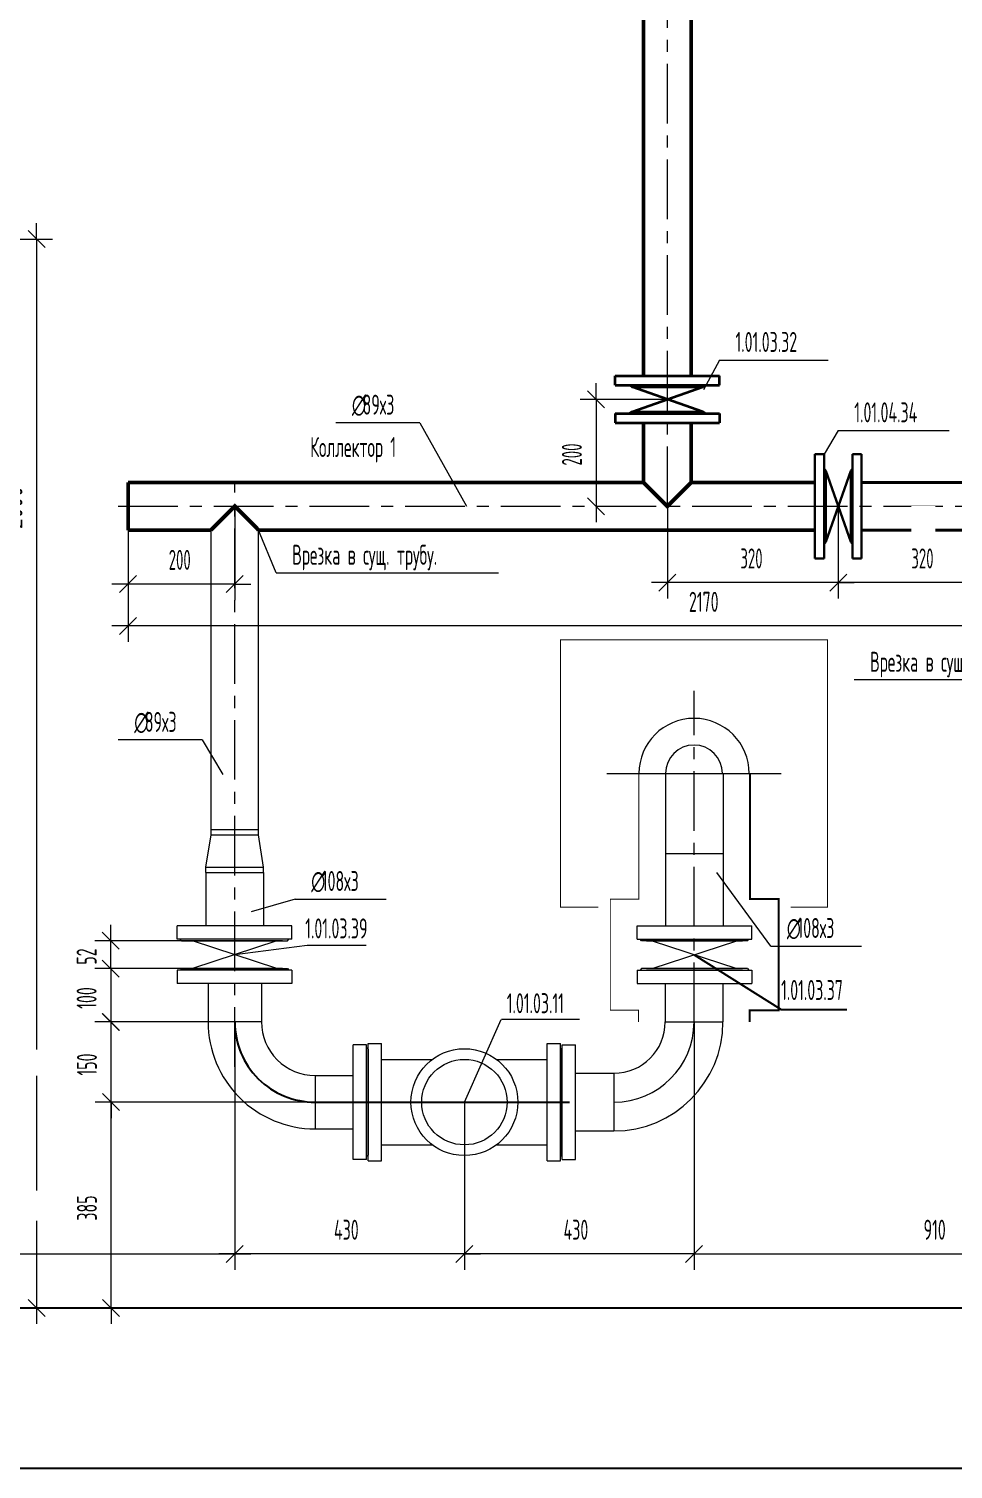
# Model space of a CAD drawing. Header units: millimetres. Extents: x -2281 to 17340, y -2563 to 4166.
# Drawn here: x 3515.2 to 3630.6, y 157.4 to 337.1 of the extents above; entities that cross this region are included whole.
import ezdxf

# ---------------------------------------------------------------- set-up
doc = ezdxf.new("R2010")
doc.units = ezdxf.units.MM
for name, pattern in [('K5LT32777', [0]), ('K5LT32784', [0]), ('K5LT32796', [0]), ('K5LT32802', [0]), ('K5LT32807', [0]), ('K5LT32808', [0]), ('K5LT32813', [50.8, 31.75, -6.35, 6.35, -6.35]), ('K5LT32817', [100.2, 50, -25, 0.2, -25]), ('K5LT32828', [0]), ('K5LT_AXLED', [11.939881, 7.439881, -1.5, 1.5, -1.5]), ('K5LT_THIN', [0])]:
    doc.linetypes.add(name, pattern=pattern)
doc.layers.add('Системный слой', color=7, linetype='Continuous')
doc.styles.add('KDIMTEXTSTYLE', font='GOST_AU.SHX', dxfattribs={"width": 0.96, "oblique": 15, "height": 5})
doc.styles.add('KTEXTSTYLE', font='GOST_AU.SHX', dxfattribs={"width": 0.96, "height": 5})
doc.dimstyles.new('KDIMSTYLE (0.07)', dxfattribs={"dimtxt": 5, "dimasz": 1, "dimexe": 2, "dimexo": 0, "dimgap": 1, "dimtad": 1, "dimlfac": 15, "dimtxsty": 'KDIMTEXTSTYLE', "dimsah": 1, "dimcen": 0, "dimdle": 1, "dimadec": 0, "dimazin": 0, "dimtfac": 0.667, "dimtmove": 0, "dimatfit": 3, "dimfxl": 1, "dimtvp": 1, "dimtolj": 1, "dimtzin": 0, "dimarcsym": 0})

# ---------------------------------------------------------------- blocks, each defined once
blk = doc.blocks.new('U388')
at = {"layer": 'Системный слой', "color": 7, "linetype": 'K5LT_THIN', "lineweight": 13}
for p, q in [((3591.11, 219.7), (3605.45, 219.7)), ((3591.11, 219.7), (3591.11, 218.03)), ((3591.66, 219.9), (3591.49, 219.7)), ((3604.9, 219.9), (3591.66, 219.9)), ((3592.28, 219.9), (3604.28, 219.9)), ((3604.9, 219.9), (3605.07, 219.7)), ((3605.45, 219.7), (3605.45, 218.03)), ((3591.11, 218.03), (3605.45, 218.03))]:
    blk.add_line(p, q, dxfattribs=at)
blk = doc.blocks.new('U387')
at = {"layer": 'Системный слой'}
blk.add_blockref('U388', (0, 0), dxfattribs=at)
blk = doc.blocks.new('U389')
at = {"layer": 'Системный слой', "color": 7, "linetype": 'K5LT_THIN', "lineweight": 13}
for p, q in [((3593.01, 223.37), (3603.55, 223.37)), ((3593.01, 223.37), (3603.55, 219.9)), ((3593.01, 219.9), (3603.55, 223.37)), ((3603.55, 219.9), (3593.01, 219.9))]:
    blk.add_line(p, q, dxfattribs=at)
blk = doc.blocks.new('U390')
at = {"layer": 'Системный слой', "color": 7, "linetype": 'K5LT_THIN', "lineweight": 13}
for p, q in [((3594.63, 213.24), (3601.83, 213.24)), ((3588.23, 206.84), (3588.23, 199.64))]:
    blk.add_line(p, q, dxfattribs=at)
for radius in [10, 13.6, 6.4]:
    blk.add_arc((3588.23, 213.24), radius, 270, 0, dxfattribs=at)
blk = doc.blocks.new('U392')
at = {"layer": 'Системный слой', "color": 7, "linetype": 'K5LT_THIN', "lineweight": 13}
for p, q in [((3591.11, 223.57), (3591.11, 225.23)), ((3591.11, 225.23), (3605.45, 225.23)), ((3605.45, 223.57), (3605.45, 225.23)), ((3591.11, 223.57), (3605.45, 223.57)), ((3591.66, 223.37), (3591.49, 223.57)), ((3604.9, 223.37), (3591.66, 223.37)), ((3592.28, 223.37), (3604.28, 223.37)), ((3604.9, 223.37), (3605.07, 223.57))]:
    blk.add_line(p, q, dxfattribs=at)
blk = doc.blocks.new('U391')
at = {"layer": 'Системный слой'}
blk.add_blockref('U392', (0, 0), dxfattribs=at)
blk = doc.blocks.new('U394')
at = {"layer": 'Системный слой', "color": 7, "linetype": 'K5LT_THIN', "lineweight": 13}
for p, q in [((3581.76, 196.07), (3581.76, 210.4)), ((3581.76, 210.4), (3583.43, 210.4)), ((3583.43, 196.07), (3583.43, 210.4)), ((3581.56, 209.86), (3581.76, 210.02)), ((3581.56, 209.86), (3581.56, 196.61)), ((3581.56, 197.24), (3581.56, 209.24)), ((3581.56, 196.61), (3581.76, 196.45)), ((3581.76, 196.07), (3583.43, 196.07))]:
    blk.add_line(p, q, dxfattribs=at)
blk = doc.blocks.new('U393')
at = {"layer": 'Системный слой'}
blk.add_blockref('U394', (0, 0), dxfattribs=at)
blk = doc.blocks.new('U396')
at = {"layer": 'Системный слой', "color": 7, "linetype": 'K5LT_THIN', "lineweight": 13}
for p, q in [((3555.69, 196.07), (3555.69, 210.4)), ((3557.36, 210.4), (3555.69, 210.4)), ((3557.36, 196.07), (3557.36, 210.4)), ((3557.56, 209.86), (3557.36, 210.02)), ((3557.56, 209.86), (3557.56, 196.61)), ((3557.56, 197.24), (3557.56, 209.24)), ((3557.36, 196.07), (3555.69, 196.07)), ((3557.56, 196.61), (3557.36, 196.45))]:
    blk.add_line(p, q, dxfattribs=at)
blk = doc.blocks.new('U395')
at = {"layer": 'Системный слой'}
blk.add_blockref('U396', (0, 0), dxfattribs=at)
blk = doc.blocks.new('U398')
at = {"layer": 'Системный слой', "color": 7, "linetype": 'K5LT_THIN', "lineweight": 13}
for p, q in [((3548.03, 219.7), (3533.7, 219.7)), ((3533.7, 219.7), (3533.7, 218.03)), ((3534.24, 219.9), (3534.07, 219.7)), ((3534.24, 219.9), (3547.49, 219.9)), ((3546.86, 219.9), (3534.86, 219.9)), ((3547.49, 219.9), (3547.65, 219.7)), ((3548.03, 219.7), (3548.03, 218.03)), ((3548.03, 218.03), (3533.7, 218.03))]:
    blk.add_line(p, q, dxfattribs=at)
blk = doc.blocks.new('U397')
at = {"layer": 'Системный слой'}
blk.add_blockref('U398', (0, 0), dxfattribs=at)
blk = doc.blocks.new('U399')
at = {"layer": 'Системный слой', "color": 7, "linetype": 'K5LT_THIN', "lineweight": 13}
for p, q in [((3546.13, 223.37), (3535.6, 223.37)), ((3546.13, 223.37), (3535.6, 219.9)), ((3546.13, 219.9), (3535.6, 223.37)), ((3535.6, 219.9), (3546.13, 219.9))]:
    blk.add_line(p, q, dxfattribs=at)
blk = doc.blocks.new('U401')
at = {"layer": 'Системный слой', "color": 7, "linetype": 'K5LT_THIN', "lineweight": 13}
for p, q in [((3548.03, 225.23), (3533.7, 225.23)), ((3533.7, 223.57), (3533.7, 225.23)), ((3548.03, 223.57), (3548.03, 225.23)), ((3548.03, 223.57), (3533.7, 223.57)), ((3534.24, 223.37), (3534.07, 223.57)), ((3534.24, 223.37), (3547.49, 223.37)), ((3546.86, 223.37), (3534.86, 223.37)), ((3547.49, 223.37), (3547.65, 223.57))]:
    blk.add_line(p, q, dxfattribs=at)
blk = doc.blocks.new('U400')
at = {"layer": 'Системный слой'}
blk.add_blockref('U401', (0, 0), dxfattribs=at)
blk = doc.blocks.new('U402')
at = {"layer": 'Системный слой', "color": 7, "linetype": 'K5LT_THIN', "lineweight": 13}
for p, q in [((3537.93, 237.23), (3543.87, 237.23)), ((3537.93, 236.57), (3537.93, 237.23)), ((3543.87, 236.57), (3543.87, 237.23)), ((3537.3, 232.57), (3537.93, 236.57)), ((3537.93, 236.57), (3543.87, 236.57)), ((3544.5, 232.57), (3543.87, 236.57)), ((3537.3, 231.9), (3537.3, 232.57)), ((3537.3, 232.57), (3544.5, 232.57)), ((3537.3, 231.9), (3544.5, 231.9)), ((3544.5, 231.9), (3544.5, 232.57))]:
    blk.add_line(p, q, dxfattribs=at)
blk = doc.blocks.new('U423')
at = {"layer": 'Системный слой', "color": 6, "linetype": 'K5LT32828', "lineweight": 30, "true_color": 0xff00ff}
for p, q in [((3614.46, 284.07), (3613.32, 284.07)), ((3613.32, 284.07), (3613.32, 271.07)), ((3614.46, 284.07), (3614.46, 271.07)), ((3618.01, 284.07), (3618.01, 271.07)), ((3618.01, 284.07), (3619.15, 284.07)), ((3619.15, 284.07), (3619.15, 271.07)), ((3613.32, 283.62), (3613.32, 282.14)), ((3614.66, 282), (3614.46, 282.3)), ((3617.81, 282), (3618.01, 282.3)), ((3619.15, 283.62), (3619.15, 282.14)), ((3614.66, 282), (3617.81, 273.14)), ((3614.66, 273.14), (3617.81, 282)), ((3614.66, 282), (3614.66, 273.14)), ((3617.81, 282), (3617.81, 273.14)), ((3614.66, 273.14), (3614.46, 272.84)), ((3617.81, 273.14), (3618.01, 272.84)), ((3614.46, 271.07), (3613.32, 271.07)), ((3618.01, 271.07), (3619.15, 271.07))]:
    blk.add_line(p, q, dxfattribs=at)
blk = doc.blocks.new('U424')
at = {"layer": 'Системный слой', "color": 200, "linetype": 'K5LT32808', "lineweight": 35, "true_color": 0xbf00ff}
for p, q in [((3588.4, 292.69), (3588.4, 293.83)), ((3588.4, 293.83), (3601.4, 293.83)), ((3588.85, 293.83), (3590.33, 293.83)), ((3601.4, 292.69), (3601.4, 293.83)), ((3588.4, 292.69), (3601.4, 292.69)), ((3590.47, 292.49), (3590.17, 292.69)), ((3590.47, 289.34), (3599.34, 292.49)), ((3599.34, 289.34), (3590.47, 292.49)), ((3590.47, 292.49), (3599.34, 292.49)), ((3599.34, 292.49), (3599.64, 292.69)), ((3590.47, 289.34), (3590.17, 289.14)), ((3590.47, 289.34), (3599.34, 289.34)), ((3599.34, 289.34), (3599.64, 289.14)), ((3588.4, 289.14), (3601.4, 289.14)), ((3588.4, 289.14), (3588.4, 288)), ((3588.4, 288), (3601.4, 288)), ((3588.85, 288), (3590.33, 288)), ((3601.4, 289.14), (3601.4, 288))]:
    blk.add_line(p, q, dxfattribs=at)
blk = doc.blocks.new('D27')
at = {"layer": 'Системный слой', "color": 7, "linetype": 'K5LT_THIN', "lineweight": 13}
for p, q in [((3540.9, 213.24), (3540.9, 182.3)), ((3569.56, 197.9), (3569.56, 182.3)), ((3541.96, 185.36), (3539.84, 183.24)), ((3568.5, 183.24), (3570.62, 185.36)), ((3540.9, 184.3), (3538.9, 184.3)), ((3569.56, 184.3), (3540.9, 184.3)), ((3569.56, 184.3), (3571.56, 184.3))]:
    blk.add_line(p, q, dxfattribs=at)
at = {"layer": 'Системный слой', "color": 7, "insert": (3553.28, 188.57), "char_height": 2.5, "attachment_point": 1, "style": 'KTEXTSTYLE'}
blk.add_mtext('\\H3.5;\\W0.965;\\Q15;\\Q0;\\W0.715;\\H2.50;430', dxfattribs=at)
blk.add_wipeout([(3553.28, 190.3), (3553.28, 193.87), (3557.03, 193.87), (3557.03, 190.3)]).dxf.layer = 'Системный слой'
blk = doc.blocks.new('KDIMARROW_03')
at = {"layer": 'Системный слой', "color": 0, "linetype": 'K5LT_THIN', "lineweight": 13}
for p, q in [((-1.06, -1.06), (1.06, 1.06)), ((0, 0), (-1, 0)), ((0, 0), (2, 0))]:
    blk.add_line(p, q, dxfattribs=at)
blk = doc.blocks.new('D28')
at = {"layer": 'Системный слой', "color": 7, "linetype": 'K5LT_THIN', "lineweight": 13}
for p, q in [((3598.23, 213.24), (3598.23, 182.3)), ((3569.56, 203.24), (3569.56, 182.3)), ((3570.62, 185.36), (3568.5, 183.24)), ((3597.17, 183.24), (3599.29, 185.36)), ((3569.56, 184.3), (3567.56, 184.3)), ((3598.23, 184.3), (3569.56, 184.3)), ((3598.23, 184.3), (3600.23, 184.3))]:
    blk.add_line(p, q, dxfattribs=at)
at = {"layer": 'Системный слой', "color": 7, "insert": (3581.94, 188.57), "char_height": 2.5, "attachment_point": 1, "style": 'KTEXTSTYLE'}
blk.add_mtext('\\H3.5;\\W0.965;\\Q15;\\Q0;\\W0.715;\\H2.50;430', dxfattribs=at)
blk.add_wipeout([(3581.94, 190.3), (3581.94, 193.87), (3585.69, 193.87), (3585.69, 190.3)]).dxf.layer = 'Системный слой'
blk = doc.blocks.new('D37')
at = {"layer": 'Системный слой', "color": 7, "linetype": 'K5LT_THIN', "lineweight": 13}
for p, q in [((3598.23, 213.24), (3598.23, 182.3)), ((3658.9, 213.24), (3658.9, 182.3)), ((3599.29, 185.36), (3597.17, 183.24)), ((3657.84, 183.24), (3659.96, 185.36)), ((3598.23, 184.3), (3596.23, 184.3)), ((3598.23, 184.3), (3658.9, 184.3)), ((3658.9, 184.3), (3660.9, 184.3))]:
    blk.add_line(p, q, dxfattribs=at)
at = {"layer": 'Системный слой', "color": 7, "insert": (3626.88, 188.57), "char_height": 2.5, "attachment_point": 1, "style": 'KTEXTSTYLE'}
blk.add_mtext('\\H3.5;\\W0.965;\\Q15;\\Q0;\\W0.715;\\H2.50;910', dxfattribs=at)
blk.add_wipeout([(3626.88, 190.3), (3626.88, 193.87), (3630.12, 193.87), (3630.12, 190.3)]).dxf.layer = 'Системный слой'
blk = doc.blocks.new('D38')
at = {"layer": 'Системный слой', "color": 7, "linetype": 'K5LT_THIN', "lineweight": 13}
for p, q in [((3480.23, 212.4), (3480.23, 182.3)), ((3540.9, 213.24), (3540.9, 182.3)), ((3481.29, 185.36), (3479.17, 183.24)), ((3539.84, 183.24), (3541.96, 185.36)), ((3480.23, 184.3), (3478.23, 184.3)), ((3480.23, 184.3), (3540.9, 184.3)), ((3540.9, 184.3), (3542.9, 184.3))]:
    blk.add_line(p, q, dxfattribs=at)
at = {"layer": 'Системный слой', "color": 7, "insert": (3508.88, 188.57), "char_height": 2.5, "attachment_point": 1, "style": 'KTEXTSTYLE'}
blk.add_mtext('\\H3.5;\\W0.965;\\Q15;\\Q0;\\W0.715;\\H2.50;910', dxfattribs=at)
blk.add_wipeout([(3508.88, 190.3), (3508.88, 193.87), (3512.12, 193.87), (3512.12, 190.3)]).dxf.layer = 'Системный слой'
blk = doc.blocks.new('D45')
at = {"layer": 'Системный слой', "color": 7, "linetype": 'K5LT_THIN', "lineweight": 13}
for p, q in [((3527.57, 277.57), (3527.57, 265.87)), ((3540.9, 277.57), (3540.9, 265.87)), ((3527.57, 267.87), (3525.57, 267.87)), ((3528.63, 268.93), (3526.51, 266.81)), ((3540.9, 267.87), (3527.57, 267.87)), ((3539.84, 266.81), (3541.96, 268.93)), ((3540.9, 267.87), (3542.9, 267.87))]:
    blk.add_line(p, q, dxfattribs=at)
blk.add_wipeout([(3532.65, 268.87), (3532.65, 272.44), (3535.7, 272.44), (3535.7, 268.87)]).dxf.layer = 'Системный слой'
at = {"layer": 'Системный слой', "color": 7, "insert": (3532.65, 272.14), "char_height": 2.5, "attachment_point": 1, "style": 'KTEXTSTYLE'}
blk.add_mtext('\\H3.5;\\W0.965;\\Q15;\\Q0;\\W0.665;\\H2.50;200', dxfattribs=at)
blk = doc.blocks.new('D46')
at = {"layer": 'Системный слой', "color": 7, "linetype": 'K5LT_THIN', "lineweight": 13}
for p, q in [((3594.9, 277.57), (3594.9, 266.05)), ((3616.23, 277.57), (3616.23, 266.05)), ((3594.9, 268.05), (3592.9, 268.05)), ((3595.96, 269.11), (3593.84, 266.99)), ((3616.23, 268.05), (3594.9, 268.05)), ((3615.17, 266.99), (3617.3, 269.11)), ((3616.23, 268.05), (3618.23, 268.05))]:
    blk.add_line(p, q, dxfattribs=at)
blk.add_wipeout([(3604.01, 269.05), (3604.01, 272.61), (3607, 272.61), (3607, 269.05)]).dxf.layer = 'Системный слой'
at = {"layer": 'Системный слой', "color": 7, "insert": (3604.01, 272.31), "char_height": 2.5, "attachment_point": 1, "style": 'KTEXTSTYLE'}
blk.add_mtext('\\H3.5;\\W0.965;\\Q15;\\Q0;\\W0.665;\\H2.50;320', dxfattribs=at)
blk = doc.blocks.new('D47')
at = {"layer": 'Системный слой', "color": 7, "linetype": 'K5LT_THIN', "lineweight": 13}
for p, q in [((3616.23, 277.57), (3616.23, 266.05)), ((3637.57, 277.57), (3637.57, 266.05)), ((3616.23, 268.05), (3614.23, 268.05)), ((3617.3, 269.11), (3615.17, 266.99)), ((3637.57, 268.05), (3616.23, 268.05)), ((3636.51, 266.99), (3638.63, 269.11)), ((3637.57, 268.05), (3639.57, 268.05))]:
    blk.add_line(p, q, dxfattribs=at)
at = {"layer": 'Системный слой', "color": 7, "insert": (3625.35, 272.31), "char_height": 2.5, "attachment_point": 1, "style": 'KTEXTSTYLE'}
blk.add_mtext('\\H3.5;\\W0.965;\\Q15;\\Q0;\\W0.665;\\H2.50;320', dxfattribs=at)
blk.add_wipeout([(3625.35, 274.05), (3625.35, 277.61), (3628.33, 277.61), (3628.33, 274.05)]).dxf.layer = 'Системный слой'
blk = doc.blocks.new('D50')
at = {"layer": 'Системный слой', "color": 7, "linetype": 'K5LT_THIN', "lineweight": 13}
for p, q in [((3586, 290.91), (3586, 292.91)), ((3587.06, 289.85), (3584.94, 291.98)), ((3594.9, 290.91), (3584, 290.91)), ((3586, 290.91), (3586, 277.57)), ((3584.94, 278.63), (3587.06, 276.51)), ((3586, 277.57), (3586, 275.57))]:
    blk.add_line(p, q, dxfattribs=at)
blk.add_wipeout([(3585, 282.65), (3581.43, 282.65), (3581.43, 285.7), (3585, 285.7)]).dxf.layer = 'Системный слой'
at = {"layer": 'Системный слой', "color": 7, "insert": (3581.73, 282.65), "char_height": 2.5, "attachment_point": 1, "rotation": 90, "style": 'KTEXTSTYLE'}
blk.add_mtext('\\H3.5;\\W0.965;\\Q15;\\Q0;\\W0.665;\\H2.50;200', dxfattribs=at)
blk = doc.blocks.new('U572')
at = {"layer": 'Системный слой', "color": 7, "linetype": 'K5LT_THIN', "lineweight": 13}
for q in [(3553.52, 288), (3569.81, 277.57)]:
    blk.add_line((3564.01, 288), q, dxfattribs=at)
at = {"layer": 'Системный слой', "color": 7, "char_height": 2.5, "attachment_point": 1, "style": 'KTEXTSTYLE'}
for s, insert in [('\\H3.5;\\W0.965;\\Q15;\\Q0;\\W0.715;\\H2.50;∅', (3555.52, 291.5)), ('\\H3.5;\\W0.965;\\Q15;\\Q0;\\W0.715;\\H2.50;89х3', (3556.85, 291.5))]:
    blk.add_mtext(s, dxfattribs=dict(at, insert=insert))
blk = doc.blocks.new('D56')
at = {"layer": 'Системный слой', "color": 7, "linetype": 'K5LT_THIN', "lineweight": 13}
for p, q in [((3516.16, 310.9), (3516.16, 312.9)), ((3509.24, 310.9), (3518.16, 310.9)), ((3517.22, 309.84), (3515.1, 311.96)), ((3516.16, 310.9), (3516.16, 177.57)), ((3515.1, 178.63), (3517.22, 176.51)), ((3510.46, 177.57), (3518.16, 177.57)), ((3516.16, 177.57), (3516.16, 175.57))]:
    blk.add_line(p, q, dxfattribs=at)
blk.add_wipeout([(3515.16, 274.73), (3511.59, 274.73), (3511.59, 280.82), (3515.16, 280.82)]).dxf.layer = 'Системный слой'
at = {"layer": 'Системный слой', "color": 7, "insert": (3511.89, 274.73), "char_height": 2.5, "attachment_point": 1, "rotation": 90, "style": 'KTEXTSTYLE'}
blk.add_mtext('\\H3.5;\\W0.965;\\Q15;\\Q0;\\H2.50;2000', dxfattribs=at)
blk = doc.blocks.new('U646')
at = {"layer": 'Системный слой', "color": 7, "linetype": 'K5LT_THIN', "lineweight": 13}
for q in [(3526.35, 248.42), (3539.42, 244.09)]:
    blk.add_line((3536.83, 248.42), q, dxfattribs=at)
at = {"layer": 'Системный слой', "color": 7, "char_height": 2.5, "attachment_point": 1, "style": 'KTEXTSTYLE'}
for s, insert in [('\\H3.5;\\W0.965;\\Q15;\\Q0;\\W0.715;\\H2.50;∅', (3528.35, 251.92)), ('\\H3.5;\\W0.965;\\Q15;\\Q0;\\W0.715;\\H2.50;89х3', (3529.67, 251.92))]:
    blk.add_mtext(s, dxfattribs=dict(at, insert=insert))
blk = doc.blocks.new('U662')
at = {"layer": 'Системный слой', "color": 7, "linetype": 'K5LT_THIN', "lineweight": 13}
for q in [(3601.09, 231.9), (3619.15, 222.71)]:
    blk.add_line((3607.81, 222.71), q, dxfattribs=at)
at = {"layer": 'Системный слой', "color": 7, "char_height": 2.5, "attachment_point": 1, "style": 'KTEXTSTYLE'}
for s, insert in [('\\H3.5;\\W0.965;\\Q15;\\Q0;\\W0.715;\\H2.50;∅', (3609.81, 226.21)), ('\\H3.5;\\W0.965;\\Q15;\\Q0;\\W0.715;\\H2.50;108х3', (3611.13, 226.21))]:
    blk.add_mtext(s, dxfattribs=dict(at, insert=insert))
blk = doc.blocks.new('U663')
at = {"layer": 'Системный слой', "color": 7, "linetype": 'K5LT_THIN', "lineweight": 13}
for q in [(3542.95, 226.97), (3559.78, 228.57)]:
    blk.add_line((3548.44, 228.57), q, dxfattribs=at)
at = {"layer": 'Системный слой', "color": 7, "char_height": 2.5, "attachment_point": 1, "style": 'KTEXTSTYLE'}
for s, insert in [('\\H3.5;\\W0.965;\\Q15;\\Q0;\\W0.715;\\H2.50;∅', (3550.44, 232.07)), ('\\H3.5;\\W0.965;\\Q15;\\Q0;\\W0.715;\\H2.50;108х3', (3551.76, 232.07))]:
    blk.add_mtext(s, dxfattribs=dict(at, insert=insert))
blk = doc.blocks.new('D121')
at = {"layer": 'Системный слой', "color": 7, "linetype": 'K5LT_THIN', "lineweight": 13}
for p, q in [((3407.46, 203.24), (3407.46, 205.24)), ((3432.9, 203.24), (3405.46, 203.24)), ((3408.52, 202.18), (3406.39, 204.3)), ((3407.46, 177.57), (3407.46, 203.24)), ((3406.39, 178.63), (3408.52, 176.51)), ((3530.4, 177.57), (3405.46, 177.57)), ((3407.46, 177.57), (3407.46, 175.57))]:
    blk.add_line(p, q, dxfattribs=at)
at = {"layer": 'Системный слой', "color": 7, "insert": (3403.19, 188.45), "char_height": 2.5, "attachment_point": 1, "rotation": 90, "style": 'KTEXTSTYLE'}
blk.add_mtext('\\H3.5;\\W0.965;\\Q15;\\Q0;\\W0.715;\\H2.50;385', dxfattribs=at)
blk.add_wipeout([(3401.46, 188.45), (3397.89, 188.45), (3397.89, 192.2), (3401.46, 192.2)]).dxf.layer = 'Системный слой'
blk = doc.blocks.new('D126')
at = {"layer": 'Системный слой', "color": 7, "linetype": 'K5LT_THIN', "lineweight": 13}
for p, q in [((3526.52, 212.17), (3524.39, 214.3)), ((3525.46, 213.24), (3525.46, 215.24)), ((3540.9, 213.24), (3523.46, 213.24)), ((3525.46, 203.24), (3525.46, 213.24)), ((3544.7, 203.24), (3523.46, 203.24)), ((3524.39, 204.3), (3526.52, 202.18)), ((3525.46, 203.24), (3525.46, 201.24))]:
    blk.add_line(p, q, dxfattribs=at)
at = {"layer": 'Системный слой', "color": 7, "insert": (3521.19, 206.55), "char_height": 2.5, "attachment_point": 1, "rotation": 90, "style": 'KTEXTSTYLE'}
blk.add_mtext('\\H3.5;\\W0.965;\\Q15;\\Q0;\\W0.715;\\H2.50;150', dxfattribs=at)
blk.add_wipeout([(3519.46, 206.55), (3515.89, 206.55), (3515.89, 209.79), (3519.46, 209.79)]).dxf.layer = 'Системный слой'
blk = doc.blocks.new('D127')
at = {"layer": 'Системный слой', "color": 7, "linetype": 'K5LT_THIN', "lineweight": 13}
for p, q in [((3525.46, 203.24), (3525.46, 205.24)), ((3550.9, 203.24), (3523.46, 203.24)), ((3526.52, 202.18), (3524.39, 204.3)), ((3525.46, 177.57), (3525.46, 203.24)), ((3524.39, 178.63), (3526.52, 176.51)), ((3648.4, 177.57), (3523.46, 177.57)), ((3525.46, 177.57), (3525.46, 175.57))]:
    blk.add_line(p, q, dxfattribs=at)
at = {"layer": 'Системный слой', "color": 7, "insert": (3521.19, 188.45), "char_height": 2.5, "attachment_point": 1, "rotation": 90, "style": 'KTEXTSTYLE'}
blk.add_mtext('\\H3.5;\\W0.965;\\Q15;\\Q0;\\W0.715;\\H2.50;385', dxfattribs=at)
blk.add_wipeout([(3519.46, 188.45), (3515.89, 188.45), (3515.89, 192.2), (3519.46, 192.2)]).dxf.layer = 'Системный слой'
blk = doc.blocks.new('D128')
at = {"layer": 'Системный слой', "color": 7, "linetype": 'K5LT_THIN', "lineweight": 13}
for p, q in [((3525.42, 219.9), (3525.42, 221.9)), ((3540.86, 219.9), (3523.42, 219.9)), ((3525.42, 219.9), (3525.42, 213.24)), ((3540.9, 213.24), (3523.42, 213.24)), ((3525.42, 213.24), (3525.42, 211.24))]:
    blk.add_line(p, q, dxfattribs=at)
blk.add_wipeout([(3524.17, 214.88), (3520.6, 214.88), (3520.6, 218.12), (3524.17, 218.12)]).dxf.layer = 'Системный слой'
for p, q in [((3526.48, 218.84), (3524.36, 220.96)), ((3524.36, 214.3), (3526.48, 212.17))]:
    blk.add_line(p, q, dxfattribs=at)
at = {"layer": 'Системный слой', "color": 7, "insert": (3521.15, 214.88), "char_height": 2.5, "attachment_point": 1, "rotation": 90, "style": 'KTEXTSTYLE'}
blk.add_mtext('\\H3.5;\\W0.965;\\Q15;\\Q0;\\W0.715;\\H2.50;100', dxfattribs=at)
blk = doc.blocks.new('D129')
at = {"layer": 'Системный слой', "color": 7, "linetype": 'K5LT_THIN', "lineweight": 13}
for p, q in [((3525.42, 223.37), (3525.42, 225.37)), ((3525.42, 219.9), (3525.42, 223.37)), ((3525.42, 219.9), (3525.42, 217.9))]:
    blk.add_line(p, q, dxfattribs=at)
blk.add_wipeout([(3524.17, 220.38), (3520.6, 220.38), (3520.6, 222.79), (3524.17, 222.79)]).dxf.layer = 'Системный слой'
for p, q in [((3540.86, 223.37), (3523.42, 223.37)), ((3526.48, 222.31), (3524.36, 224.43)), ((3540.86, 219.9), (3523.42, 219.9)), ((3524.36, 220.96), (3526.48, 218.84))]:
    blk.add_line(p, q, dxfattribs=at)
at = {"layer": 'Системный слой', "color": 7, "insert": (3521.15, 220.38), "char_height": 2.5, "attachment_point": 1, "rotation": 90, "style": 'KTEXTSTYLE'}
blk.add_mtext('\\H3.5;\\W0.965;\\Q15;\\Q0;\\W0.715;\\H2.50;52', dxfattribs=at)
blk = doc.blocks.new('U691')
at = {"layer": 'Системный слой', "color": 7, "linetype": 'K5LT_THIN', "lineweight": 13}
for q in [(3614.46, 284.07), (3630.09, 287.04)]:
    blk.add_line((3616.23, 287.04), q, dxfattribs=at)
at = {"layer": 'Системный слой', "color": 7, "insert": (3618.23, 290.54), "char_height": 2.5, "attachment_point": 1, "style": 'KTEXTSTYLE'}
blk.add_mtext('\\H3.5;\\W0.965;\\Q15;\\Q0;\\W0.715;\\H2.50;{\\c255;1.01.04.34}', dxfattribs=at)
blk = doc.blocks.new('U692')
at = {"layer": 'Системный слой', "color": 7, "linetype": 'K5LT_THIN', "lineweight": 13}
for q in [(3599.4, 292.08), (3614.99, 295.82)]:
    blk.add_line((3601.4, 295.82), q, dxfattribs=at)
at = {"layer": 'Системный слой', "color": 7, "insert": (3603.4, 299.32), "char_height": 2.5, "attachment_point": 1, "style": 'KTEXTSTYLE'}
blk.add_mtext('\\H3.5;\\W0.965;\\Q15;\\Q0;\\W0.715;\\H2.50;{\\c255;1.01.03.32}', dxfattribs=at)
blk = doc.blocks.new('U708')
at = {"layer": 'Системный слой', "color": 7, "linetype": 'K5LT_THIN', "lineweight": 13}
for q in [(3660.38, 276.09), (3618.2, 255.92)]:
    blk.add_line((3645.95, 255.92), q, dxfattribs=at)
at = {"layer": 'Системный слой', "color": 7, "insert": (3620.2, 259.42), "char_height": 2.5, "attachment_point": 1, "style": 'KTEXTSTYLE'}
blk.add_mtext('\\H3.5;\\W0.965;\\Q15;\\Q0;\\W0.715;\\H2.50;Врезка в сущ. трубу.', dxfattribs=at)
blk = doc.blocks.new('U709')
at = {"layer": 'Системный слой', "color": 7, "linetype": 'K5LT_THIN', "lineweight": 13}
for q in [(3543.87, 274.6), (3573.8, 269.27)]:
    blk.add_line((3546.06, 269.27), q, dxfattribs=at)
at = {"layer": 'Системный слой', "color": 7, "insert": (3548.06, 272.77), "char_height": 2.5, "attachment_point": 1, "style": 'KTEXTSTYLE'}
blk.add_mtext('\\H3.5;\\W0.965;\\Q15;\\Q0;\\W0.715;\\H2.50;Врезка в сущ. трубу.', dxfattribs=at)
blk = doc.blocks.new('D172')
at = {"layer": 'Системный слой', "color": 7, "linetype": 'K5LT_THIN', "lineweight": 13}
for p, q in [((3527.57, 274.6), (3527.57, 260.64)), ((3672.23, 274.6), (3672.23, 260.64)), ((3527.57, 262.64), (3525.57, 262.64)), ((3528.63, 263.7), (3526.51, 261.58)), ((3672.23, 262.64), (3527.57, 262.64)), ((3671.17, 261.58), (3673.29, 263.7)), ((3672.23, 262.64), (3674.23, 262.64))]:
    blk.add_line(p, q, dxfattribs=at)
blk.add_wipeout([(3597.59, 263.89), (3597.59, 267.46), (3602.03, 267.46), (3602.03, 263.89)]).dxf.layer = 'Системный слой'
at = {"layer": 'Системный слой', "color": 7, "insert": (3597.59, 266.9), "char_height": 2.5, "attachment_point": 1, "style": 'KTEXTSTYLE'}
blk.add_mtext('\\H3.5;\\W0.965;\\Q15;\\Q0;\\W0.715;\\H2.50;2170', dxfattribs=at)

msp = doc.modelspace()

# ---------------------------------------------------------------- linework, layer by layer
at = {"layer": 'Системный слой', "color": 200, "linetype": 'K5LT32784', "lineweight": 50, "true_color": 0xbf00ff}
for p, q in [((3591.9355, 293.82648), (3591.93554, 417.56929)), ((3597.86884, 293.82648), (3597.86885, 417.55667)), ((3591.93507, 288.00262), (3591.93507, 280.53596)), ((3597.8684, 288.00262), (3597.8684, 280.53596)), ((3527.5684, 280.53596), (3591.93507, 280.53596)), ((3527.5684, 274.60262), (3527.5684, 280.53596)), ((3597.8684, 280.53596), (3613.32292, 280.53596)), ((3527.5684, 274.60262), (3537.93463, 274.60262)), ((3543.86796, 274.60262), (3613.32292, 274.60262))]:
    msp.add_line(p, q, dxfattribs=at)
at = {"layer": 'Системный слой', "color": 30, "linetype": 'K5LT_AXLED', "lineweight": 13, "true_color": 0xff8000}
for p, q in [((3594.90217, 277.56929), (3594.90221, 417.56929)), ((3540.90173, 207.64622), (3540.90173, 280.53596)), ((3526.34563, 277.56929), (3678.02081, 277.56929)), ((3598.22709, 213.20386), (3598.22709, 254.53719))]:
    msp.add_line(p, q, dxfattribs=at)
at = {"layer": 'Системный слой', "color": 6, "linetype": 'K5LT32802', "lineweight": 40, "true_color": 0xff00ff}
for p, q in [((3619.14678, 280.53596), (3634.6013, 280.53596)), ((3619.14678, 274.60262), (3655.93463, 274.60262))]:
    msp.add_line(p, q, dxfattribs=at)
at = {"layer": 'Системный слой', "color": 7, "linetype": 'K5LT_THIN', "lineweight": 13}
for p, q in [((3537.93465, 237.23495), (3537.93473, 274.60272)), ((3543.86796, 237.23495), (3543.86805, 274.60262)), ((3587.33592, 244.23596), (3609.11826, 244.23596)), ((3594.6814, 244.23596), (3594.6814, 225.23495)), ((3601.8814, 244.23596), (3601.8814, 225.23495)), ((3594.6814, 234.23596), (3601.8814, 234.23596)), ((3537.3013, 231.90162), (3537.3013, 225.23495)), ((3544.5013, 231.90162), (3544.5013, 225.23495)), ((3540.90173, 221.64756), (3549.94196, 222.8003)), ((3549.94196, 222.8003), (3557.29683, 222.8003)), ((3537.56804, 218.03495), (3537.56804, 213.16631)), ((3544.2347, 218.03495), (3544.2347, 213.13744)), ((3594.62709, 218.03495), (3594.62709, 213.23596)), ((3601.82709, 218.03495), (3601.82709, 213.23596)), ((3544.23507, 213.23602), (3537.5684, 213.23602)), ((3569.56042, 203.23596), (3574.14299, 213.52857)), ((3583.91656, 213.52857), (3574.18011, 213.52857)), ((3557.56042, 195.90262), (3557.56042, 210.56929)), ((3557.56042, 210.56929), (3559.22709, 210.56929)), ((3559.22709, 195.90262), (3559.22709, 210.56929)), ((3579.89375, 195.90262), (3579.89375, 210.56929)), ((3579.89375, 210.56929), (3581.56042, 210.56929)), ((3581.56042, 195.90262), (3581.56042, 210.56929)), ((3559.22709, 208.56929), (3565.56042, 208.56929)), ((3573.56042, 208.56929), (3579.89375, 208.56929)), ((3583.42709, 206.83596), (3588.22709, 206.83596)), ((3550.91773, 206.56937), (3555.69375, 206.56937)), ((3550.91773, 206.56937), (3550.91773, 199.9027)), ((3550.90173, 199.90269), (3555.69375, 199.90269)), ((3583.42709, 199.63596), (3588.22709, 199.63596)), ((3559.22709, 197.90262), (3565.56042, 197.90262)), ((3573.56042, 197.90262), (3579.89375, 197.90262)), ((3557.56042, 195.90262), (3559.22709, 195.90262)), ((3579.89375, 195.90262), (3581.56042, 195.90262))]:
    msp.add_line(p, q, dxfattribs=at)
at = {"layer": 'Системный слой', "color": 7, "linetype": 'K5LT32777', "lineweight": 25}
for p, q in [((3598.22709, 221.61708), (3609.08805, 214.79347)), ((3609.08805, 214.79347), (3617.28805, 214.79347))]:
    msp.add_line(p, q, dxfattribs=at)
at = {"layer": 'Системный слой', "color": 191, "linetype": 'K5LT32813', "lineweight": 25, "true_color": 0xbf7fff}
msp.add_line((3550.91773, 203.23596), (3588.22709, 203.23596), dxfattribs=at)
at = {"layer": 'Системный слой', "color": 6, "linetype": 'K5LT32807', "lineweight": 25, "true_color": 0xff00ff}
msp.add_line((3266.96441, 177.56929), (3769.89375, 177.56929), dxfattribs=at)
at = {"layer": 'Системный слой', "color": 6, "linetype": 'K5LT32807', "true_color": 0xff00ff, "const_width": 0.25}
msp.add_lwpolyline([(3266.96441, 157.56929), (3789.89375, 157.56929), (3789.89375, 471.3625)], dxfattribs=at)
at = {"layer": 'Системный слой', "color": 200, "linetype": 'K5LT32784', "true_color": 0xbf00ff, "const_width": 0.5}
for points in [[(3591.93507, 280.53596), (3594.90217, 277.56929), (3597.8684, 280.53596)], [(3537.93463, 274.60262), (3540.90173, 277.56929), (3543.86796, 274.60262)]]:
    msp.add_lwpolyline(points, dxfattribs=at)
at = {"layer": 'Системный слой', "color": 7, "linetype": 'K5LT_THIN', "const_width": 0.11}
for points in [[(3586.2727, 227.56929), (3581.56042, 227.56929), (3581.56042, 260.90262), (3614.89375, 260.90262), (3614.89375, 227.56929), (3610.28587, 227.56929)], [(3591.29375, 213.23596), (3591.29375, 214.70162), (3587.7814, 214.70162), (3587.7814, 228.56828), (3591.34806, 228.56828), (3591.34806, 244.23596)]]:
    msp.add_lwpolyline(points, dxfattribs=at)
at = {"layer": 'Системный слой', "color": 114, "linetype": 'K5LT32817', "true_color": 0x00a552, "const_width": 0.25}
msp.add_lwpolyline([(3605.21473, 244.23596), (3605.21473, 228.56828), (3608.7814, 228.56828), (3608.7814, 214.70162), (3605.16042, 214.70162), (3605.16042, 213.23596)], dxfattribs=at)
at = {"layer": 'Системный слой', "color": 7, "linetype": 'K5LT_THIN', "lineweight": 13}
for radius in [6.66667, 5.33333]:
    msp.add_circle((3569.56042, 203.23596), radius, dxfattribs=at)
for centre, radius, start, end in [((3598.22709, 244.23596), 6.87902, 0, 180), ((3598.22709, 244.23596), 3.54569, 0, 180), ((3550.90173, 213.23602), 13.33333, 180, 270.06874), ((3550.90173, 213.23602), 6.66667, 180, 270.13748)]:
    msp.add_arc(centre, radius, start, end, dxfattribs=at)
at = {"layer": 'Системный слой', "color": 191, "linetype": 'K5LT32796', "lineweight": 25, "true_color": 0xbf7fff}
msp.add_arc((3550.90173, 213.23602), 10, 180, 270.1145667, dxfattribs=at)

# ---------------------------------------------------------------- block references
at = {"layer": 'Системный слой'}
for name in ['U692', 'U424', 'U572', 'U691', 'U423', 'U709', 'U646', 'U402', 'U663', 'U662', 'U400', 'U391', 'U399', 'U389', 'U397', 'U387', 'U390', 'U395', 'U393']:
    msp.add_blockref(name, (0, 0), dxfattribs=at)

# ---------------------------------------------------------------- texts
at = {"layer": 'Системный слой', "color": 7, "char_height": 2.5, "attachment_point": 1, "style": 'KTEXTSTYLE'}
for s, insert in [('\\H3.5;\\W0.965;\\Q15;\\Q0;\\W0.715;\\H2.50;Коллектор 1', (3550.31286, 286.20941)), ('\\H3.5;\\W0.965;\\Q15;\\Q0;\\W0.715;\\H2.50;1.01.03.39', (3549.69006, 226.15835)), ('\\H3.5;\\W0.965;\\Q15;\\Q0;\\W0.715;\\H2.50;1.01.03.37', (3609.08805, 218.475)), ('\\H3.5;\\W0.965;\\Q15;\\Q0;\\W0.715;\\H2.50;1.01.03.11', (3574.84677, 216.82397))]:
    msp.add_mtext(s, dxfattribs=dict(at, insert=insert))

# ---------------------------------------------------------------- next in the draw order: dimensions: what is measured, and where the dimension line sits
at = {"layer": 'Системный слой', "color": 7}
for base, p1, p2, text, picture, middle in [((3540.90173, 267.87007), (3527.5684, 277.56929), (3540.90173, 277.56929), '\\H50.0;\\W0.665;\\Q0;\\H50.0;\\W0.665;\\Q0;\\Q0;\\W0.455;\\H2.50;200\\Q0;\\H50.00;', 'D45', (3534.23507, 267.87007)), ((3616.23485, 268.04664), (3594.90217, 277.56929), (3616.23485, 277.56929), '\\H50.0;\\W0.665;\\Q0;\\H50.0;\\W0.665;\\Q0;\\Q0;\\W0.455;\\H2.50;320\\Q0;\\H50.00;', 'D46', (3605.56851, 268.04664)), ((3569.56042, 184.30376), (3540.90173, 213.23529), (3569.56042, 197.90262), '\\H50.0;\\W0.965;\\Q0;\\H50.0;\\W0.965;\\Q0;\\Q0;\\W0.715;\\H2.50;430\\Q0;\\W0.965;\\H50.00;', 'D27', (3555.23108, 184.30376))]:
    dim = msp.add_linear_dim(base=base, p1=p1, p2=p2, text=text, dimstyle='KDIMSTYLE (0.07)', override={"dimexo": 0, "dimblk1": 'KDIMARROW_03', "dimblk2": 'KDIMARROW_03', "dimse1": 0, "dimse2": 0, "dimclrt": 7, "dimtolj": 1}, dxfattribs=at)
    dim.commit()
    dim.dimension.update_dxf_attribs({"geometry": picture, "text_midpoint": middle, "dimtype": 160})

# ---------------------------------------------------------------- next in the draw order: dimensions: what is measured, and where the dimension line sits
dim = msp.add_linear_dim(base=(3586.00173, 290.91455), p1=(3586.00173, 277.56929), p2=(3594.90217, 290.91455), angle=90, text='\\H50.0;\\W0.665;\\Q0;\\H50.0;\\W0.665;\\Q0;\\Q0;\\W0.455;\\H2.50;200\\Q0;\\H50.00;', dimstyle='KDIMSTYLE (0.07)', override={"dimexo": 0, "dimblk1": 'KDIMARROW_03', "dimblk2": 'KDIMARROW_03', "dimse1": 0, "dimse2": 0, "dimclrt": 7, "dimtolj": 1}, dxfattribs=at)
dim.commit()
dim.dimension.update_dxf_attribs({"geometry": 'D50', "text_midpoint": (3586.00173, 284.24192), "dimtype": 160})
dim = msp.add_linear_dim(base=(3637.5684, 268.04664), p1=(3616.23485, 277.56929), p2=(3637.5684, 277.56929), dimstyle='KDIMSTYLE (0.07)', override={"dimexo": 0, "dimpost": '\\H50.0;\\W0.665;\\Q0;<>', "dimblk1": 'KDIMARROW_03', "dimblk2": 'KDIMARROW_03', "dimse1": 0, "dimse2": 0, "dimclrt": 7, "dimtolj": 1}, dxfattribs=at)
dim.commit()
dim.dimension.update_dxf_attribs({"geometry": 'D47', "text_midpoint": (3626.90162, 268.04664), "dimtype": 160})
for base, p1, p2, text, picture, middle in [((3480.22709, 184.30376), (3540.90173, 213.23602), (3480.22709, 212.40262), '\\H50.0;\\W0.965;\\Q0;\\H50.0;\\W0.965;\\Q0;\\Q0;\\W0.715;\\H2.50;910\\Q0;\\W0.965;\\H50.00;', 'D38', (3510.56441, 184.30376)), ((3598.22709, 184.30376), (3569.56042, 203.23596), (3598.22709, 213.23596), '\\H50.0;\\W0.965;\\Q0;\\H50.0;\\W0.965;\\Q0;\\Q0;\\W0.715;\\H2.50;430\\Q0;\\W0.965;\\H50.00;', 'D28', (3583.89375, 184.30376))]:
    dim = msp.add_linear_dim(base=base, p1=p1, p2=p2, text=text, dimstyle='KDIMSTYLE (0.07)', override={"dimexo": 0, "dimblk1": 'KDIMARROW_03', "dimblk2": 'KDIMARROW_03', "dimse1": 0, "dimse2": 0, "dimclrt": 7, "dimtolj": 1}, dxfattribs=at)
    dim.commit()
    dim.dimension.update_dxf_attribs({"geometry": picture, "text_midpoint": middle, "dimtype": 160})

# ---------------------------------------------------------------- next in the draw order: block references
at = {"layer": 'Системный слой'}
msp.add_blockref('U708', (0, 0), dxfattribs=at)

# ---------------------------------------------------------------- next in the draw order: dimensions: what is measured, and where the dimension line sits
at = {"layer": 'Системный слой', "color": 7}
dim = msp.add_linear_dim(base=(3516.15914, 310.90262), p1=(3510.45623, 177.56929), p2=(3509.23507, 310.90262), angle=90, dimstyle='KDIMSTYLE (0.07)', override={"dimexo": 0, "dimpost": '\\H2.5;\\W0.965;\\Q0;<>', "dimblk1": 'KDIMARROW_03', "dimblk2": 'KDIMARROW_03', "dimse1": 0, "dimse2": 0, "dimclrt": 7, "dimtolj": 1}, dxfattribs=at)
dim.commit()
dim.dimension.update_dxf_attribs({"geometry": 'D56', "text_midpoint": (3516.15914, 277.90262), "dimtype": 160})
dim = msp.add_linear_dim(base=(3598.22709, 184.30376), p1=(3658.90173, 213.23602), p2=(3598.22709, 213.23596), text='\\H50.0;\\W0.965;\\Q0;\\H50.0;\\W0.965;\\Q0;\\Q0;\\W0.715;\\H2.50;910\\Q0;\\W0.965;\\H50.00;', dimstyle='KDIMSTYLE (0.07)', override={"dimexo": 0, "dimblk1": 'KDIMARROW_03', "dimblk2": 'KDIMARROW_03', "dimse1": 0, "dimse2": 0, "dimclrt": 7, "dimtolj": 1}, dxfattribs=at)
dim.commit()
dim.dimension.update_dxf_attribs({"geometry": 'D37', "text_midpoint": (3628.56441, 184.30376), "dimtype": 160})

# ---------------------------------------------------------------- next in the draw order: dimensions: what is measured, and where the dimension line sits
dim = msp.add_linear_dim(base=(3672.23419, 262.63736), p1=(3527.5684, 274.60262), p2=(3672.23419, 274.60262), dimstyle='KDIMSTYLE (0.07)', override={"dimexo": 0, "dimpost": '\\H2.5;\\W0.965;\\Q0;<>', "dimblk1": 'KDIMARROW_03', "dimblk2": 'KDIMARROW_03', "dimse1": 0, "dimse2": 0, "dimclrt": 7, "dimtolj": 1}, dxfattribs=at)
dim.commit()
dim.dimension.update_dxf_attribs({"geometry": 'D172', "text_midpoint": (3599.9013, 262.63736), "dimtype": 160})
dim = msp.add_linear_dim(base=(3407.45506, 177.56929), p1=(3432.90173, 203.23602), p2=(3530.39916, 177.56929), angle=90, text='\\H50.0;\\W0.965;\\Q0;\\H50.0;\\W0.965;\\Q0;\\Q0;\\W0.715;\\H2.50;385\\Q0;\\W0.965;\\H50.00;', dimstyle='KDIMSTYLE (0.07)', override={"dimexo": 0, "dimblk1": 'KDIMARROW_03', "dimblk2": 'KDIMARROW_03', "dimse1": 0, "dimse2": 0, "dimclrt": 7, "dimtolj": 1}, dxfattribs=at)
dim.commit()
dim.dimension.update_dxf_attribs({"geometry": 'D121', "text_midpoint": (3407.45506, 190.40265), "dimtype": 160})

# ---------------------------------------------------------------- next in the draw order: dimensions: what is measured, and where the dimension line sits
dim = msp.add_linear_dim(base=(3525.45506, 203.23602), p1=(3540.90173, 213.23529), p2=(3544.70158, 203.23602), angle=90, dimstyle='KDIMSTYLE (0.07)', override={"dimexo": 0, "dimpost": '\\H50.0;\\W0.965;\\Q0;<>', "dimblk1": 'KDIMARROW_03', "dimblk2": 'KDIMARROW_03', "dimse1": 0, "dimse2": 0, "dimclrt": 7, "dimtolj": 1}, dxfattribs=at)
dim.commit()
dim.dimension.update_dxf_attribs({"geometry": 'D126', "text_midpoint": (3525.45506, 208.23566), "dimtype": 160})

# ---------------------------------------------------------------- next in the draw order: dimensions: what is measured, and where the dimension line sits
dim = msp.add_linear_dim(base=(3525.42055, 219.90162), p1=(3540.90173, 213.23529), p2=(3540.86342, 219.90162), angle=90, dimstyle='KDIMSTYLE (0.07)', override={"dimexo": 0, "dimpost": '\\H2.5;\\W0.965;\\Q0;<>', "dimblk1": 'KDIMARROW_03', "dimblk2": 'KDIMARROW_03', "dimse1": 0, "dimse2": 0, "dimclrt": 7, "dimtolj": 1}, dxfattribs=at)
dim.commit()
dim.dimension.update_dxf_attribs({"geometry": 'D128', "text_midpoint": (3525.42055, 216.56845), "dimtype": 160})
dim = msp.add_linear_dim(base=(3525.45506, 177.56929), p1=(3550.90173, 203.23602), p2=(3648.39916, 177.56929), angle=90, text='\\H50.0;\\W0.965;\\Q0;\\H50.0;\\W0.965;\\Q0;\\Q0;\\W0.715;\\H2.50;385\\Q0;\\W0.965;\\H50.00;', dimstyle='KDIMSTYLE (0.07)', override={"dimexo": 0, "dimblk1": 'KDIMARROW_03', "dimblk2": 'KDIMARROW_03', "dimse1": 0, "dimse2": 0, "dimclrt": 7, "dimtolj": 1}, dxfattribs=at)
dim.commit()
dim.dimension.update_dxf_attribs({"geometry": 'D127', "text_midpoint": (3525.45506, 190.40265), "dimtype": 160})

# ---------------------------------------------------------------- next in the draw order: dimensions: what is measured, and where the dimension line sits
dim = msp.add_linear_dim(base=(3525.42055, 219.90162), p1=(3540.86342, 223.36828), p2=(3540.86342, 219.90162), angle=90, dimstyle='KDIMSTYLE (0.07)', override={"dimexo": 0, "dimpost": '\\H2.5;\\W0.965;\\Q0;<>', "dimblk1": 'KDIMARROW_03', "dimblk2": 'KDIMARROW_03', "dimse1": 0, "dimse2": 0, "dimclrt": 7, "dimtolj": 1}, dxfattribs=at)
dim.commit()
dim.dimension.update_dxf_attribs({"geometry": 'D129', "text_midpoint": (3525.42055, 221.63495), "dimtype": 160})

doc.saveas('drawing.dxf')
